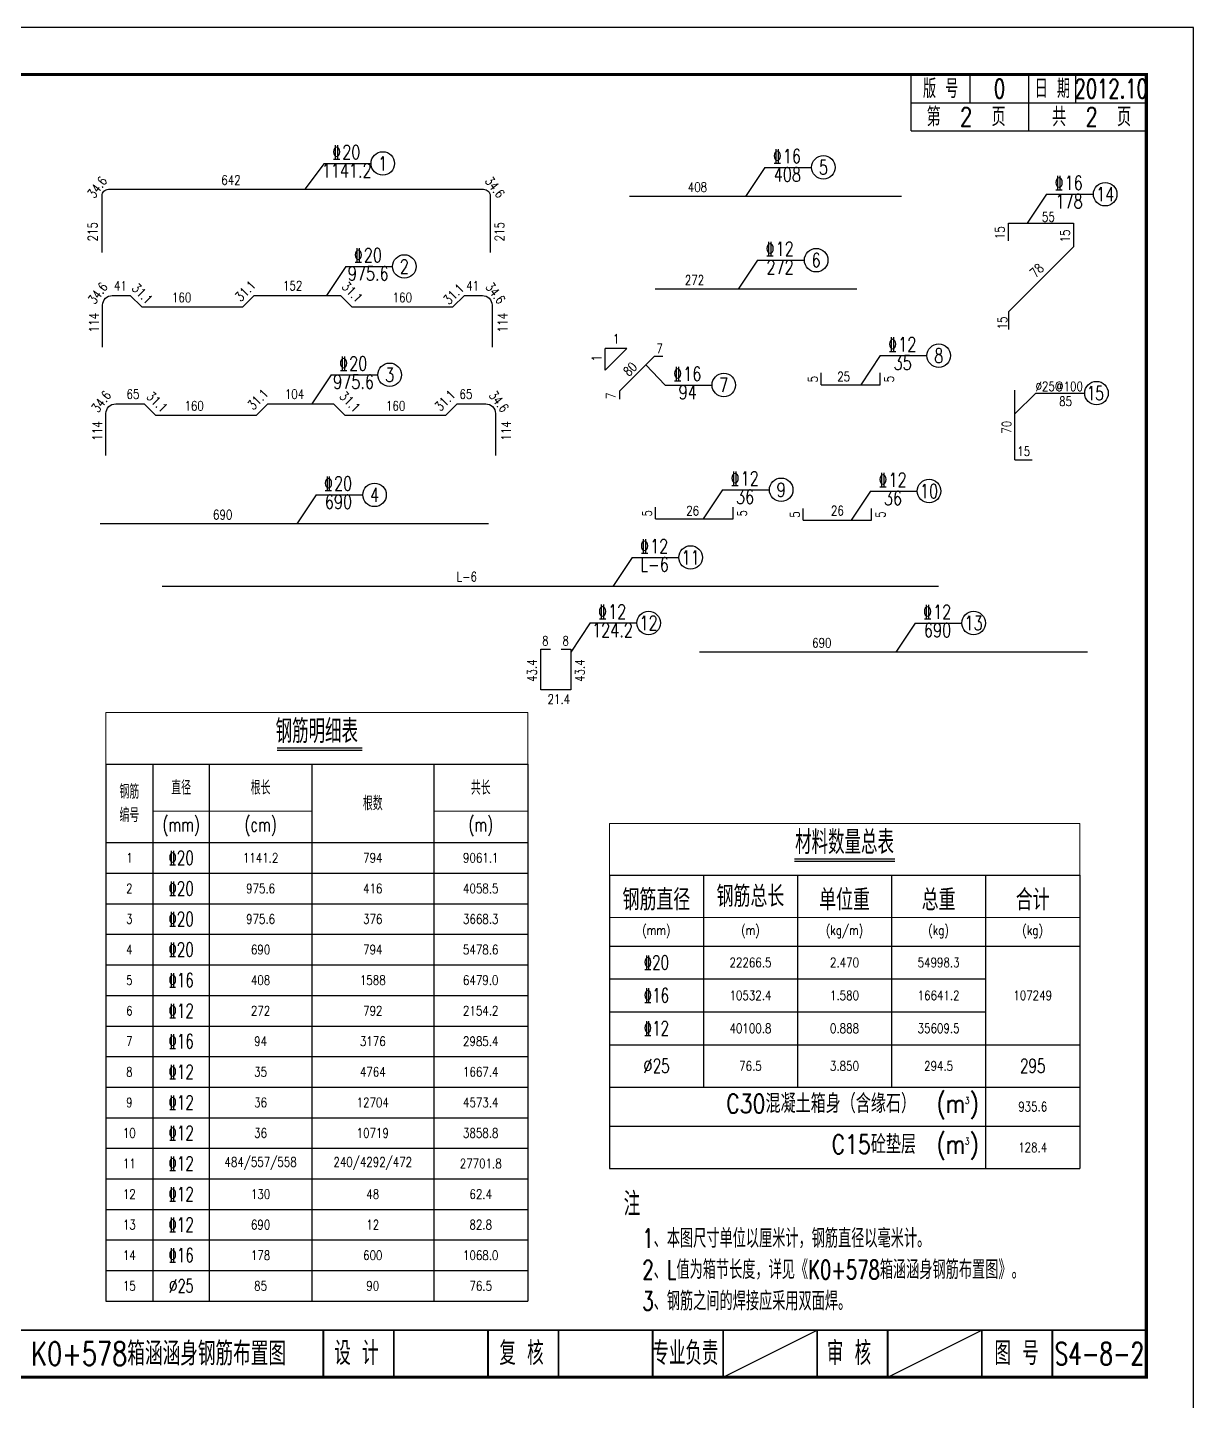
# Model space of a CAD drawing. Header units: millimetres. Extents: x -475 to 1205, y -1212 to 867.
# Drawn here: x -303 to -55.2, y -19.3 to 272.9 of the extents above; entities that cross this region are included whole.
import ezdxf
from ezdxf.enums import TextEntityAlignment as Align

# ---------------------------------------------------------------- set-up
doc = ezdxf.new("R2010")
doc.units = ezdxf.units.MM
doc.header["$LTSCALE"] = 0.25
for name, color, linetype in [('DIMENSION', 4, 'Continuous'), ('TEXT', 7, 'Continuous'), ('图框', 7, 'Continuous'), ('尺寸标注', 2, 'Continuous'), ('文字', 7, 'Continuous'), ('标注', 4, 'Continuous'), ('次轮廓线', 7, 'Continuous'), ('结构', 7, 'Continuous'), ('表格', 7, 'Continuous'), ('钢筋', 6, 'Continuous')]:
    doc.layers.add(name, color=color, linetype=linetype)
doc.styles.add('DESIGN', font='romans9_.shx', dxfattribs={"width": 0.8, "bigfont": 'hztxt.shx'})
doc.styles.get("Standard").update_dxf_attribs({"font": 'simplex1.shx', "width": 0.7, "bigfont": 'hztxt.shx'})
doc.styles.add('text', font='romans__.shx', dxfattribs={"width": 0.8, "bigfont": 'hztxt.shx'})

# ---------------------------------------------------------------- blocks, each defined once
blk = doc.blocks.new('steel')
at = {"ltscale": 40}
blk.add_line((0, 0), (9.94, 0), dxfattribs=at)
blk.add_circle((12.44, 0), 2.5)
at = {"color": 7, "width": 0.75, "flags": 8}
blk.add_attdef('N', text='', height=3, dxfattribs=at).set_placement((3.76, 0.03), align=Align.BOTTOM_RIGHT)
at = {"color": 7, "width": 0.75}
for tag, flags, p in [('GRADE', 8, (3.95, 0.03)), ('GAP', 9, (7.96, -0.68))]:
    blk.add_attdef(tag, text='', height=3, dxfattribs=dict(at, flags=flags)).set_placement(p, align=Align.BOTTOM_LEFT)
blk.add_attdef('DIA', text='', height=3, dxfattribs=at).set_placement((7.82, 0.03), align=Align.BOTTOM_CENTER)
at = {"color": 7, "width": 0.75, "flags": 8}
blk.add_attdef('L', text='', height=3, dxfattribs=at).set_placement((4.77, 0), align=Align.TOP_CENTER)
at = {"color": 7, "width": 0.75}
blk.add_attdef('INDEX', text='', height=3, dxfattribs=at).set_placement((12.44, 0), align=Align.MIDDLE_CENTER)
blk = doc.blocks.new('*T206')
at = {"layer": 'Defpoints', "color": 8, "lineweight": 0}
for p, q in [((0, 0), (10, 0)), ((0, 0), (0, -11)), ((10, 0), (22, 0)), ((22, 0), (43.8, 0)), ((43.8, 0), (69.7, 0)), ((69.7, 0), (89.7, 0)), ((89.7, 0), (89.7, -11)), ((10, -21), (22, -21)), ((22, -21), (43.8, -21)), ((69.7, -21), (89.7, -21))]:
    blk.add_line(p, q, dxfattribs=at)
at = {"layer": '表格', "color": 1, "lineweight": -2}
for p, q in [((0, -11), (10, -11)), ((0, -11), (0, -21)), ((10, -11), (22, -11)), ((22, -11), (43.8, -11)), ((43.8, -11), (69.7, -11)), ((69.7, -11), (89.7, -11)), ((89.7, -11), (89.7, -21)), ((0, -21), (0, -27.67)), ((89.7, -21), (89.7, -27.67)), ((0, -27.67), (0, -34.17)), ((89.7, -27.67), (89.7, -34.17)), ((0, -34.17), (0, -40.67)), ((89.7, -34.17), (89.7, -40.67)), ((0, -40.67), (0, -47.17)), ((89.7, -40.67), (89.7, -47.17)), ((0, -47.17), (0, -53.67)), ((89.7, -47.17), (89.7, -53.67)), ((0, -53.67), (0, -60.17)), ((89.7, -53.67), (89.7, -60.17)), ((0, -60.17), (0, -66.67)), ((89.7, -60.17), (89.7, -66.67)), ((0, -66.67), (0, -73.17)), ((89.7, -66.67), (89.7, -73.17)), ((0, -73.17), (0, -79.67)), ((89.7, -73.17), (89.7, -79.67)), ((0, -79.67), (0, -86.17)), ((89.7, -79.67), (89.7, -86.17)), ((0, -86.17), (0, -92.67)), ((89.7, -86.17), (89.7, -92.67)), ((0, -92.67), (0, -99.17)), ((89.7, -92.67), (89.7, -99.17)), ((0, -99.17), (0, -105.67)), ((89.7, -99.17), (89.7, -105.67)), ((0, -105.67), (0, -112.17)), ((89.7, -105.67), (89.7, -112.17)), ((0, -112.17), (0, -118.67)), ((89.7, -112.17), (89.7, -118.67)), ((0, -118.67), (0, -125.17)), ((89.7, -118.67), (89.7, -125.17)), ((0, -125.17), (10, -125.17)), ((10, -125.17), (22, -125.17)), ((22, -125.17), (43.8, -125.17)), ((43.8, -125.17), (69.7, -125.17)), ((69.7, -125.17), (89.7, -125.17))]:
    blk.add_line(p, q, dxfattribs=at)
at = {"layer": '表格', "color": 7, "lineweight": -2}
for p, q in [((10, -11), (10, -21)), ((22, -11), (22, -21)), ((43.8, -11), (43.8, -21)), ((69.7, -11), (69.7, -21)), ((43.8, -21), (43.8, -27.67)), ((69.7, -21), (69.7, -27.67)), ((0, -27.67), (10, -27.67)), ((10, -27.67), (10, -34.17)), ((22, -27.67), (22, -34.17)), ((43.8, -27.67), (69.7, -27.67)), ((43.8, -27.67), (43.8, -34.17)), ((69.7, -27.67), (89.7, -27.67)), ((69.7, -27.67), (69.7, -34.17)), ((0, -34.17), (10, -34.17)), ((10, -34.17), (22, -34.17)), ((10, -34.17), (10, -40.67)), ((22, -34.17), (43.8, -34.17)), ((22, -34.17), (22, -40.67)), ((43.8, -34.17), (69.7, -34.17)), ((43.8, -34.17), (43.8, -40.67)), ((69.7, -34.17), (89.7, -34.17)), ((69.7, -34.17), (69.7, -40.67)), ((0, -40.67), (10, -40.67)), ((10, -40.67), (22, -40.67)), ((10, -40.67), (10, -47.17)), ((22, -40.67), (43.8, -40.67)), ((22, -40.67), (22, -47.17)), ((43.8, -40.67), (69.7, -40.67)), ((43.8, -40.67), (43.8, -47.17)), ((69.7, -40.67), (89.7, -40.67)), ((69.7, -40.67), (69.7, -47.17)), ((0, -47.17), (10, -47.17)), ((10, -47.17), (22, -47.17)), ((10, -47.17), (10, -53.67)), ((22, -47.17), (43.8, -47.17)), ((22, -47.17), (22, -53.67)), ((43.8, -47.17), (69.7, -47.17)), ((43.8, -47.17), (43.8, -53.67)), ((69.7, -47.17), (89.7, -47.17)), ((69.7, -47.17), (69.7, -53.67)), ((0, -53.67), (10, -53.67)), ((10, -53.67), (22, -53.67)), ((10, -53.67), (10, -60.17)), ((22, -53.67), (43.8, -53.67)), ((22, -53.67), (22, -60.17)), ((43.8, -53.67), (69.7, -53.67)), ((43.8, -53.67), (43.8, -60.17)), ((69.7, -53.67), (89.7, -53.67)), ((69.7, -53.67), (69.7, -60.17)), ((0, -60.17), (10, -60.17)), ((10, -60.17), (22, -60.17)), ((10, -60.17), (10, -66.67)), ((22, -60.17), (43.8, -60.17)), ((22, -60.17), (22, -66.67)), ((43.8, -60.17), (69.7, -60.17)), ((43.8, -60.17), (43.8, -66.67)), ((69.7, -60.17), (89.7, -60.17)), ((69.7, -60.17), (69.7, -66.67)), ((0, -66.67), (10, -66.67)), ((10, -66.67), (22, -66.67)), ((10, -66.67), (10, -73.17)), ((22, -66.67), (43.8, -66.67)), ((22, -66.67), (22, -73.17)), ((43.8, -66.67), (69.7, -66.67)), ((43.8, -66.67), (43.8, -73.17)), ((69.7, -66.67), (89.7, -66.67)), ((69.7, -66.67), (69.7, -73.17)), ((0, -73.17), (10, -73.17)), ((10, -73.17), (22, -73.17)), ((10, -73.17), (10, -79.67)), ((22, -73.17), (43.8, -73.17)), ((22, -73.17), (22, -79.67)), ((43.8, -73.17), (69.7, -73.17)), ((43.8, -73.17), (43.8, -79.67)), ((69.7, -73.17), (89.7, -73.17)), ((69.7, -73.17), (69.7, -79.67)), ((0, -79.67), (10, -79.67)), ((10, -79.67), (22, -79.67)), ((10, -79.67), (10, -86.17)), ((22, -79.67), (43.8, -79.67)), ((22, -79.67), (22, -86.17)), ((43.8, -79.67), (69.7, -79.67)), ((43.8, -79.67), (43.8, -86.17)), ((69.7, -79.67), (89.7, -79.67)), ((69.7, -79.67), (69.7, -86.17)), ((0, -86.17), (10, -86.17)), ((10, -86.17), (22, -86.17)), ((10, -86.17), (10, -92.67)), ((22, -86.17), (43.8, -86.17)), ((22, -86.17), (22, -92.67)), ((43.8, -86.17), (69.7, -86.17)), ((43.8, -86.17), (43.8, -92.67)), ((69.7, -86.17), (89.7, -86.17)), ((69.7, -86.17), (69.7, -92.67)), ((0, -92.67), (10, -92.67)), ((10, -92.67), (22, -92.67)), ((10, -92.67), (10, -99.17)), ((22, -92.67), (43.8, -92.67)), ((22, -92.67), (22, -99.17)), ((43.8, -92.67), (69.7, -92.67)), ((43.8, -92.67), (43.8, -99.17)), ((69.7, -92.67), (89.7, -92.67)), ((69.7, -92.67), (69.7, -99.17)), ((0, -99.17), (10, -99.17)), ((10, -99.17), (22, -99.17)), ((10, -99.17), (10, -105.67)), ((22, -99.17), (43.8, -99.17)), ((22, -99.17), (22, -105.67)), ((43.8, -99.17), (69.7, -99.17)), ((43.8, -99.17), (43.8, -105.67)), ((69.7, -99.17), (89.7, -99.17)), ((69.7, -99.17), (69.7, -105.67)), ((0, -105.67), (10, -105.67)), ((10, -105.67), (22, -105.67)), ((10, -105.67), (10, -112.17)), ((22, -105.67), (43.8, -105.67)), ((22, -105.67), (22, -112.17)), ((43.8, -105.67), (69.7, -105.67)), ((43.8, -105.67), (43.8, -112.17)), ((69.7, -105.67), (89.7, -105.67)), ((69.7, -105.67), (69.7, -112.17)), ((0, -112.17), (10, -112.17)), ((10, -112.17), (22, -112.17)), ((10, -112.17), (10, -118.67)), ((22, -112.17), (43.8, -112.17)), ((22, -112.17), (22, -118.67)), ((43.8, -112.17), (69.7, -112.17)), ((43.8, -112.17), (43.8, -118.67)), ((69.7, -112.17), (89.7, -112.17)), ((69.7, -112.17), (69.7, -118.67)), ((0, -118.67), (10, -118.67)), ((10, -118.67), (22, -118.67)), ((10, -118.67), (10, -125.17)), ((22, -118.67), (43.8, -118.67)), ((22, -118.67), (22, -125.17)), ((43.8, -118.67), (69.7, -118.67)), ((43.8, -118.67), (43.8, -125.17)), ((69.7, -118.67), (89.7, -118.67)), ((69.7, -118.67), (69.7, -125.17))]:
    blk.add_line(p, q, dxfattribs=at)
at = {"layer": '表格', "color": 0, "lineweight": -2}
for p, q in [((10, -21), (10, -27.67)), ((22, -21), (22, -27.67)), ((10, -27.67), (22, -27.67)), ((22, -27.67), (43.8, -27.67))]:
    blk.add_line(p, q, dxfattribs=at)
at = {"layer": '表格', "color": 0}
for s, insert, char_height, width, attachment_point in [('{\\C1;钢筋明细表}', (44.85, -1.5), 5, 86.7015, 2), ('直径', (16, -16), 3, 9, 5), ('根长', (32.9, -16), 3, 18.7966, 5), ('共长', (79.7, -16), 3, 17, 5), ('钢筋\\P编号', (5, -19.33), 3, 7, 5), ('根数', (56.75, -19.33), 3, 22.9049, 5), ('(mm)', (16, -24.33), 3, 9, 5), ('(cm)', (32.9, -24.33), 3, 18.7966, 5), ('(m)', (79.7, -24.33), 3, 17, 5), ('\x8420', (16, -30.92), 3, 9, 5), ('\x8420', (16, -37.42), 3, 9, 5), ('\x8420', (16, -43.92), 3, 9, 5), ('\x8420', (16, -50.42), 3, 9, 5), ('\x8416', (16, -56.92), 3, 9, 5), ('\x8412', (16, -63.42), 3, 9, 5), ('\x8416', (16, -69.92), 3, 9, 5), ('\x8412', (16, -76.42), 3, 9, 5), ('\x8412', (16, -82.92), 3, 9, 5), ('\x8412', (16, -89.42), 3, 9, 5), ('\x8412', (16, -95.92), 3, 9, 5), ('\x8412', (16, -102.42), 3, 9, 5), ('\x8412', (16, -108.92), 3, 9, 5), ('\x8416', (16, -115.42), 3, 9, 5), ('{\\Fromans__,hztxt|c134;\\W0.8;%%C}25', (16, -121.92), 2.8, 9, 5)]:
    blk.add_mtext(s, dxfattribs=dict(at, insert=insert, char_height=char_height, width=width, attachment_point=attachment_point))
at = {"layer": '表格', "color": 0, "char_height": 2, "attachment_point": 5, "style": 'text'}
for s, insert, width in [('1', (5, -30.92), 7), ('1141.2', (32.9, -30.92), 18.7966), ('794', (56.75, -30.92), 22.9049), ('9061.1', (79.7, -30.92), 17), ('2', (5, -37.42), 7), ('975.6', (32.9, -37.42), 18.7966), ('416', (56.75, -37.42), 22.9049), ('4058.5', (79.7, -37.42), 17), ('3', (5, -43.92), 7), ('975.6', (32.9, -43.92), 18.7966), ('376', (56.75, -43.92), 22.9049), ('3668.3', (79.7, -43.92), 17), ('4', (5, -50.42), 7), ('690', (32.9, -50.42), 18.7966), ('794', (56.75, -50.42), 22.9049), ('5478.6', (79.7, -50.42), 17), ('5', (5, -56.92), 7), ('408', (32.9, -56.92), 18.7966), ('1588', (56.75, -56.92), 22.9049), ('6479.0', (79.7, -56.92), 17), ('6', (5, -63.42), 7), ('272', (32.9, -63.42), 18.7966), ('792', (56.75, -63.42), 22.9049), ('2154.2', (79.7, -63.42), 17), ('7', (5, -69.92), 7), ('94', (32.9, -69.92), 18.7966), ('3176', (56.75, -69.92), 22.9049), ('2985.4', (79.7, -69.92), 17), ('8', (5, -76.42), 7), ('35', (32.9, -76.42), 18.7966), ('4764', (56.75, -76.42), 22.9049), ('1667.4', (79.7, -76.42), 17), ('9', (5, -82.92), 7), ('36', (32.9, -82.92), 18.7966), ('12704', (56.75, -82.92), 22.9049), ('4573.4', (79.7, -82.92), 17), ('10', (5, -89.42), 7), ('36', (32.9, -89.42), 18.7966), ('10719', (56.75, -89.42), 22.9049), ('3858.8', (79.7, -89.42), 17), ('11', (5, -95.92), 7), ('484/557/558', (32.9, -95.92), 18.7966), ('240/4292/472', (56.75, -95.92), 22.9049), ('27701.8', (79.7, -95.92), 17), ('12', (5, -102.42), 7), ('130', (32.9, -102.42), 18.7966), ('48', (56.75, -102.42), 22.9049), ('62.4', (79.7, -102.42), 17), ('13', (5, -108.92), 7), ('690', (32.9, -108.92), 18.7966), ('12', (56.75, -108.92), 22.9049), ('82.8', (79.7, -108.92), 17), ('14', (5, -115.42), 7), ('178', (32.9, -115.42), 18.7966), ('600', (56.75, -115.42), 22.9049), ('1068.0', (79.7, -115.42), 17), ('15', (5, -121.92), 7), ('85', (32.9, -121.92), 18.7966), ('90', (56.75, -121.92), 22.9049), ('76.5', (79.7, -121.92), 17)]:
    blk.add_mtext(s, dxfattribs=dict(at, insert=insert, width=width))
blk = doc.blocks.new('*T208')
at = {"layer": 'Defpoints', "color": 8, "lineweight": 0}
for p, q in [((0, 0), (20, 0)), ((0, 0), (0, -11)), ((20, 0), (40, 0)), ((40, 0), (60, 0)), ((60, 0), (80, 0)), ((80, 0), (100, 0)), ((100, 0), (100, -11)), ((0, -20), (20, -20)), ((20, -20), (40, -20)), ((40, -20), (60, -20)), ((60, -20), (80, -20)), ((80, -20), (100, -20))]:
    blk.add_line(p, q, dxfattribs=at)
at = {"layer": '表格', "color": 1, "lineweight": -2}
for p, q in [((0, -11), (20, -11)), ((0, -11), (0, -20)), ((20, -11), (40, -11)), ((40, -11), (60, -11)), ((60, -11), (80, -11)), ((80, -11), (100, -11)), ((100, -11), (100, -20)), ((0, -20), (0, -26.05)), ((100, -20), (100, -26.05)), ((0, -26.05), (0, -33.05)), ((100, -26.05), (100, -33.05)), ((0, -33.05), (0, -40.05)), ((100, -33.05), (100, -40.05)), ((0, -40.05), (0, -47.05)), ((100, -40.05), (100, -47.05)), ((0, -47.05), (0, -56.05)), ((100, -47.05), (100, -56.05)), ((0, -56.05), (0, -64.38)), ((100, -56.05), (100, -64.38)), ((0, -64.38), (0, -73.38)), ((100, -64.38), (100, -73.38)), ((0, -73.38), (20, -73.38)), ((20, -73.38), (40, -73.38)), ((40, -73.38), (60, -73.38)), ((60, -73.38), (80, -73.38)), ((80, -73.38), (100, -73.38))]:
    blk.add_line(p, q, dxfattribs=at)
at = {"layer": '表格', "color": 7, "lineweight": -2}
for p, q in [((20, -11), (20, -20)), ((40, -11), (40, -20)), ((60, -11), (60, -20)), ((80, -11), (80, -20)), ((20, -20), (20, -26.05)), ((40, -20), (40, -26.05)), ((60, -20), (60, -26.05)), ((80, -20), (80, -26.05)), ((0, -26.05), (20, -26.05)), ((20, -26.05), (40, -26.05)), ((20, -26.05), (20, -33.05)), ((40, -26.05), (60, -26.05)), ((40, -26.05), (40, -33.05)), ((60, -26.05), (80, -26.05)), ((60, -26.05), (60, -33.05)), ((80, -26.05), (100, -26.05)), ((80, -26.05), (80, -33.05)), ((0, -33.05), (20, -33.05)), ((20, -33.05), (40, -33.05)), ((20, -33.05), (20, -40.05)), ((40, -33.05), (60, -33.05)), ((40, -33.05), (40, -40.05)), ((60, -33.05), (80, -33.05)), ((60, -33.05), (60, -40.05)), ((80, -33.05), (80, -40.05)), ((0, -40.05), (20, -40.05)), ((20, -40.05), (40, -40.05)), ((20, -40.05), (20, -47.05)), ((40, -40.05), (60, -40.05)), ((40, -40.05), (40, -47.05)), ((60, -40.05), (80, -40.05)), ((60, -40.05), (60, -47.05)), ((80, -40.05), (80, -47.05)), ((0, -47.05), (20, -47.05)), ((20, -47.05), (40, -47.05)), ((40, -47.05), (60, -47.05)), ((60, -47.05), (80, -47.05)), ((80, -47.05), (100, -47.05)), ((80, -56.05), (80, -64.38)), ((0, -64.38), (20, -64.38)), ((20, -64.38), (40, -64.38)), ((40, -64.38), (60, -64.38)), ((60, -64.38), (80, -64.38)), ((80, -64.38), (100, -64.38))]:
    blk.add_line(p, q, dxfattribs=at)
at = {"layer": '表格', "color": 0, "lineweight": -2}
for p, q in [((20, -47.05), (20, -56.05)), ((40, -47.05), (40, -56.05)), ((60, -47.05), (60, -56.05)), ((80, -47.05), (80, -56.05)), ((0, -56.05), (20, -56.05)), ((20, -56.05), (40, -56.05)), ((40, -56.05), (60, -56.05)), ((60, -56.05), (80, -56.05)), ((80, -56.05), (100, -56.05)), ((80, -64.38), (80, -73.38))]:
    blk.add_line(p, q, dxfattribs=at)
at = {"layer": '表格', "color": 0}
for s, insert, char_height, width, attachment_point in [('{\\C1;材料数量总表}', (50, -1.5), 5, 97, 2), ('\x8420', (10, -29.55), 3, 17, 5), ('\x8416', (10, -36.55), 3, 17, 5), ('\x8412', (10, -43.55), 3, 17, 5), ('{\\Fromans__,hztxt|c134;\\W0.8;%%C}25', (10, -51.55), 3, 17, 5), ('295', (90, -51.55), 3, 17, 5)]:
    blk.add_mtext(s, dxfattribs=dict(at, insert=insert, char_height=char_height, width=width, attachment_point=attachment_point))
for s, insert, char_height, width, attachment_point, style in [('钢筋直径', (10, -18.5), 4.5, 17, 8, 'text'), ('钢筋总长', (30, -15.5), 4.5, 17, 5, 'DESIGN'), ('单位重', (50, -18.5), 4.5, 17, 8, 'text'), ('总重', (70, -18.5), 4.5, 17, 8, 'text'), ('合计', (90, -18.5), 4.5, 17, 8, 'text'), ('(mm)', (10, -23.02), 2, 17, 5, 'text'), ('(m)', (30, -23.02), 2, 17, 5, 'text'), ('(kg/m)', (50, -23.02), 2, 17, 5, 'text'), ('(kg)', (70, -23.02), 2, 17, 5, 'text'), ('(kg)', (90, -23.02), 2, 17, 5, 'text'), ('22266.5', (30, -29.55), 2, 17, 5, 'text'), ('2.470', (50, -29.55), 2, 17, 5, 'text'), ('54998.3', (70, -29.55), 2, 17, 5, 'text'), ('10532.4', (30, -36.55), 2, 17, 5, 'text'), ('1.580', (50, -36.55), 2, 17, 5, 'text'), ('16641.2', (70, -36.55), 2, 17, 5, 'text'), ('107249', (90, -36.55), 2, 17, 5, 'text'), ('40100.8', (30, -43.55), 2, 17, 5, 'text'), ('0.888', (50, -43.55), 2, 17, 5, 'text'), ('35609.5', (70, -43.55), 2, 17, 5, 'text'), ('76.5', (30, -51.55), 2, 17, 5, 'text'), ('3.850', (50, -51.55), 2, 17, 5, 'text'), ('294.5', (70, -51.55), 2, 17, 5, 'text'), ('\\A1;C30混凝土箱身（含缘石）  (m{\\H0.35x;\\S3^ ;})', (78.5, -60.21), 4, 77, 6, 'DESIGN'), ('935.6', (90, -60.21), 2, 17, 5, 'text'), ('\\A1;C15砼垫层  (m{\\H0.35x;\\S3^ ;})', (78.5, -68.88), 4, 77, 6, 'DESIGN'), ('128.4', (90, -68.88), 2, 17, 5, 'text')]:
    blk.add_mtext(s, dxfattribs=dict(at, insert=insert, char_height=char_height, width=width, attachment_point=attachment_point, style=style))
blk = doc.blocks.new('series')
at = {"width": 0.75}
for tag, height, p in [('页码', 4, (-35, -19)), ('图名', 5, (-220, -282)), ('图号', 5, (-20, -282))]:
    blk.add_attdef(tag, text='', height=height, dxfattribs=at).set_placement(p, align=Align.MIDDLE_CENTER)
blk = doc.blocks.new('123')
at = {"layer": '图框', "color": 2}
blk.add_lwpolyline([(370.03, 635.68), (370.03, 932.68), (-49.97, 932.68), (-49.97, 635.68)], close=True, dxfattribs=at)

msp = doc.modelspace()

# ---------------------------------------------------------------- linework, layer by layer
for q in [(-93.128, 190.737), (-78.294, 195.166)]:
    msp.add_line((-88.669, 195.166), q)
for points, const_width in [([(-65.166, 262.915), (-445.166, 262.915), (-445.166, -14.085), (-65.166, -14.085), (-65.166, 262.915)], 0.7), ([(-445.166, -4.085), (-65.166, -4.085)], 0.4), ([(-170.166, -14.085), (-170.166, -4.085)], 0.4), ([(-155.166, -14.085), (-155.166, -4.085)], 0.4), ([(-135.166, -14.085), (-135.166, -4.085)], 0.4), ([(-120.166, -14.085), (-120.166, -4.085)], 0.4), ([(-100.166, -14.085), (-100.166, -4.085)], 0.4), ([(-85.166, -14.085), (-85.166, -4.085)], 0.4)]:
    msp.add_lwpolyline(points, dxfattribs=dict(const_width=const_width))
at = {"layer": '图框', "const_width": 0.4}
for points in [[(-240.166, -14.085), (-240.166, -4.085)], [(-225.166, -14.085), (-225.166, -4.085)], [(-205.166, -14.085), (-205.166, -4.085)], [(-190.166, -14.085), (-190.166, -4.085)], [(-170.166, -14.085), (-170.166, -4.085)]]:
    msp.add_lwpolyline(points, dxfattribs=at)
at = {"layer": '文字'}
for p, q in [((-239.962, 244.002), (-244.073, 238.506)), ((-146.285, 243.174), (-150.397, 236.997)), ((-86.384, 237.458), (-90.496, 231.281)), ((-235.377, 222.104), (-239.489, 215.927)), ((-147.822, 223.434), (-151.934, 217.257)), ((-121.766, 203.132), (-125.877, 196.955)), ((-238.498, 199.068), (-242.61, 192.891)), ((-167.466, 196.888), (-171.578, 201.212)), ((-241.711, 173.533), (-245.823, 167.355)), ((-155.264, 174.613), (-159.376, 168.436)), ((-123.824, 174.338), (-127.935, 168.16)), ((-174.513, 160.22), (-178.625, 154.043)), ((-183.451, 146.288), (-187.563, 140.111)), ((-114.351, 146.278), (-118.462, 140.1))]:
    msp.add_line(p, q, dxfattribs=at)
msp.add_circle((-75.794, 195.166), 2.5, dxfattribs=at)
at = {"layer": '标注'}
for p, q in [((-180.255, 200.017), (-180.255, 204.65)), ((-175.622, 204.65), (-180.255, 204.65)), ((-180.255, 200.017), (-175.622, 204.65)), ((-249.945, 119.237), (-231.89, 119.237)), ((-140.005, 95.63), (-118.649, 95.63))]:
    msp.add_line(p, q, dxfattribs=at)
at = {"layer": '次轮廓线'}
for p, q in [((-115.166, 250.915), (-115.166, 262.915)), ((-102.666, 256.915), (-102.666, 262.915)), ((-90.166, 256.915), (-90.166, 262.915)), ((-80.166, 256.915), (-80.166, 262.915)), ((-115.166, 256.915), (-65.166, 256.915)), ((-90.166, 250.915), (-90.166, 256.915)), ((-115.166, 250.915), (-65.166, 250.915))]:
    msp.add_line(p, q, dxfattribs=at)
at = {"layer": '结构'}
for p, q in [((-155.166, -14.085), (-135.166, -4.085)), ((-120.166, -14.085), (-100.166, -4.085))]:
    msp.add_line(p, q, dxfattribs=at)
at = {"layer": '钢筋'}
for p, q in [((-117.267, 236.997), (-175.098, 236.997)), ((-94.463, 227.531), (-94.463, 231.281)), ((-94.463, 231.281), (-80.675, 231.281)), ((-80.675, 231.281), (-80.675, 226.242)), ((-80.675, 226.242), (-94.463, 212.454)), ((-126.713, 217.257), (-169.63, 217.257)), ((-94.463, 212.454), (-94.463, 208.704)), ((-177.154, 195.636), (-169.736, 203.054)), ((-169.736, 203.054), (-167.986, 203.054)), ((-134.312, 196.955), (-134.312, 199.455)), ((-121.812, 196.955), (-121.812, 199.455)), ((-134.312, 196.955), (-121.812, 196.955)), ((-93.128, 180.958), (-93.128, 195.804)), ((-177.154, 193.886), (-177.154, 195.636)), ((-93.128, 180.958), (-89.459, 180.958)), ((-169.563, 168.436), (-169.563, 170.936)), ((-153.063, 168.436), (-153.063, 170.936)), ((-138.127, 168.16), (-138.127, 170.66)), ((-123.627, 168.16), (-123.627, 170.66)), ((-205.071, 167.355), (-287.571, 167.355)), ((-169.563, 168.436), (-153.063, 168.436)), ((-138.127, 168.16), (-123.627, 168.16)), ((-109.383, 154.043), (-274.383, 154.043)), ((-193.888, 132.077), (-193.888, 140.754)), ((-193.888, 140.754), (-191.888, 140.754)), ((-189.563, 140.754), (-187.563, 140.754)), ((-187.563, 140.754), (-187.563, 132.077)), ((-77.711, 140.1), (-160.211, 140.1)), ((-187.563, 132.077), (-193.888, 132.077)), ((-249.945, 119.737), (-231.89, 119.737)), ((-140.005, 96.13), (-118.649, 96.13))]:
    msp.add_line(p, q, dxfattribs=at)
for points in [[(-287.196, 225.068), (-287.196, 237.131, -0.4142136), (-285.821, 238.506), (-206.071, 238.506, -0.4142136), (-204.696, 237.131), (-204.696, 225.068)], [(-287.079, 204.939), (-287.079, 213.861, -0.4142136), (-285.013, 215.927), (-281.193, 215.927), (-278.771, 213.505), (-257.298, 213.505), (-254.876, 215.927), (-236.491, 215.927), (-234.068, 213.505), (-212.595, 213.505), (-210.173, 215.927), (-206.354, 215.927, -0.4142136), (-204.288, 213.861), (-204.288, 204.939)], [(-286.359, 181.903), (-286.359, 190.825, -0.4142136), (-284.293, 192.891), (-278.237, 192.891), (-275.815, 190.468), (-254.342, 190.468), (-251.92, 192.891), (-238.006, 192.891), (-235.584, 190.468), (-214.111, 190.468), (-211.689, 192.891), (-205.634, 192.891, -0.4142136), (-203.568, 190.825), (-203.568, 181.903)]]:
    msp.add_lwpolyline(points, format="xyb", dxfattribs=at)

# ---------------------------------------------------------------- block references
ref = msp.add_blockref('series', (-55.166, 272.915))
ref.add_attrib('页码', '第  2  页    共  2  页', dxfattribs={"height": 4, "width": 0.75}).set_placement((-90.166, 253.915), align=Align.MIDDLE_CENTER)
ref.add_attrib('图名', 'K0+578箱涵涵身钢筋布置图', dxfattribs={"height": 5, "width": 0.75}).set_placement((-275.166, -9.085), align=Align.MIDDLE_CENTER)
ref.add_attrib('图号', 'S4-8-2', dxfattribs={"height": 4.8, "width": 0.7}).set_placement((-75.166, -9.085), align=Align.MIDDLE_CENTER)
ref = msp.add_blockref('steel', (-239.962, 244.002))
ref.add_attrib('INDEX', '1', dxfattribs={"color": 7, "height": 3, "width": 0.75}).set_placement((-227.524, 244.002), align=Align.MIDDLE_CENTER)
ref.add_attrib('GRADE', '%%132', dxfattribs={"color": 7, "height": 3, "width": 0.75, "flags": 8}).set_placement((-238.275, 244.002), align=Align.BOTTOM_LEFT)
ref.add_attrib('DIA', '20', dxfattribs={"color": 7, "height": 3, "width": 0.75}).set_placement((-234.209, 244.002), align=Align.BOTTOM_CENTER)
ref.add_attrib('L', '1141.2', dxfattribs={"color": 7, "height": 3, "width": 0.75, "flags": 8}).set_placement((-235.193, 244.002), align=Align.TOP_CENTER)
ref = msp.add_blockref('steel', (-146.285, 243.174))
ref.add_attrib('INDEX', '5', dxfattribs={"color": 7, "height": 3, "width": 0.75}).set_placement((-133.848, 243.174), align=Align.MIDDLE_CENTER)
ref.add_attrib('GRADE', '%%132', dxfattribs={"color": 7, "height": 3, "width": 0.75, "flags": 8}).set_placement((-144.599, 243.174), align=Align.BOTTOM_LEFT)
ref.add_attrib('DIA', '16', dxfattribs={"color": 7, "height": 3, "width": 0.75}).set_placement((-140.533, 243.174), align=Align.BOTTOM_CENTER)
ref.add_attrib('L', '408', dxfattribs={"color": 7, "height": 3, "width": 0.75, "flags": 8}).set_placement((-141.516, 243.174), align=Align.TOP_CENTER)
ref = msp.add_blockref('steel', (-86.384, 237.458))
ref.add_attrib('INDEX', '14', dxfattribs={"color": 7, "height": 3, "width": 0.75}).set_placement((-73.947, 237.458), align=Align.MIDDLE_CENTER)
ref.add_attrib('GRADE', '%%132', dxfattribs={"color": 7, "height": 3, "width": 0.75, "flags": 8}).set_placement((-84.698, 237.458), align=Align.BOTTOM_LEFT)
ref.add_attrib('DIA', '16', dxfattribs={"color": 7, "height": 3, "width": 0.75}).set_placement((-80.632, 237.458), align=Align.BOTTOM_CENTER)
ref.add_attrib('L', '178', dxfattribs={"color": 7, "height": 3, "width": 0.75, "flags": 8}).set_placement((-81.615, 237.458), align=Align.TOP_CENTER)
ref = msp.add_blockref('steel', (-235.377, 222.104))
ref.add_attrib('INDEX', '2', dxfattribs={"color": 7, "height": 3, "width": 0.75}).set_placement((-222.94, 222.104), align=Align.MIDDLE_CENTER)
ref.add_attrib('GRADE', '%%132', dxfattribs={"color": 7, "height": 3, "width": 0.75, "flags": 8}).set_placement((-233.691, 222.104), align=Align.BOTTOM_LEFT)
ref.add_attrib('DIA', '20', dxfattribs={"color": 7, "height": 3, "width": 0.75}).set_placement((-229.625, 222.104), align=Align.BOTTOM_CENTER)
ref.add_attrib('L', '975.6', dxfattribs={"color": 7, "height": 3, "width": 0.75, "flags": 8}).set_placement((-230.609, 222.104), align=Align.TOP_CENTER)
ref = msp.add_blockref('steel', (-147.822, 223.434))
ref.add_attrib('INDEX', '6', dxfattribs={"color": 7, "height": 3, "width": 0.75}).set_placement((-135.385, 223.434), align=Align.MIDDLE_CENTER)
ref.add_attrib('GRADE', '%%132', dxfattribs={"color": 7, "height": 3, "width": 0.75, "flags": 8}).set_placement((-146.136, 223.434), align=Align.BOTTOM_LEFT)
ref.add_attrib('DIA', '12', dxfattribs={"color": 7, "height": 3, "width": 0.75}).set_placement((-142.07, 223.434), align=Align.BOTTOM_CENTER)
ref.add_attrib('L', '272', dxfattribs={"color": 7, "height": 3, "width": 0.75, "flags": 8}).set_placement((-143.054, 223.434), align=Align.TOP_CENTER)
ref = msp.add_blockref('steel', (-121.766, 203.132))
ref.add_attrib('INDEX', '8', dxfattribs={"color": 7, "height": 3, "width": 0.75}).set_placement((-109.328, 203.132), align=Align.MIDDLE_CENTER)
ref.add_attrib('GRADE', '%%132', dxfattribs={"color": 7, "height": 3, "width": 0.75, "flags": 8}).set_placement((-120.08, 203.132), align=Align.BOTTOM_LEFT)
ref.add_attrib('DIA', '12', dxfattribs={"color": 7, "height": 3, "width": 0.75}).set_placement((-116.013, 203.132), align=Align.BOTTOM_CENTER)
ref.add_attrib('L', '35', dxfattribs={"color": 7, "height": 3, "width": 0.75, "flags": 8}).set_placement((-116.997, 203.132), align=Align.TOP_CENTER)
ref = msp.add_blockref('steel', (-238.498, 199.068))
ref.add_attrib('INDEX', '3', dxfattribs={"color": 7, "height": 3, "width": 0.75}).set_placement((-226.061, 199.068), align=Align.MIDDLE_CENTER)
ref.add_attrib('GRADE', '%%132', dxfattribs={"color": 7, "height": 3, "width": 0.75, "flags": 8}).set_placement((-236.812, 199.068), align=Align.BOTTOM_LEFT)
ref.add_attrib('DIA', '20', dxfattribs={"color": 7, "height": 3, "width": 0.75}).set_placement((-232.746, 199.068), align=Align.BOTTOM_CENTER)
ref.add_attrib('L', '975.6', dxfattribs={"color": 7, "height": 3, "width": 0.75, "flags": 8}).set_placement((-233.73, 199.068), align=Align.TOP_CENTER)
ref = msp.add_blockref('steel', (-167.466, 196.888))
ref.add_attrib('INDEX', '7', dxfattribs={"color": 7, "height": 3, "width": 0.75}).set_placement((-155.029, 196.888), align=Align.MIDDLE_CENTER)
ref.add_attrib('GRADE', '%%132', dxfattribs={"color": 7, "height": 3, "width": 0.75, "flags": 8}).set_placement((-165.78, 196.888), align=Align.BOTTOM_LEFT)
ref.add_attrib('DIA', '16', dxfattribs={"color": 7, "height": 3, "width": 0.75}).set_placement((-161.714, 196.888), align=Align.BOTTOM_CENTER)
ref.add_attrib('L', '94', dxfattribs={"color": 7, "height": 3, "width": 0.75, "flags": 8}).set_placement((-162.697, 196.888), align=Align.TOP_CENTER)
ref = msp.add_blockref('steel', (-155.264, 174.613))
ref.add_attrib('INDEX', '9', dxfattribs={"color": 7, "height": 3, "width": 0.75}).set_placement((-142.827, 174.613), align=Align.MIDDLE_CENTER)
ref.add_attrib('GRADE', '%%132', dxfattribs={"color": 7, "height": 3, "width": 0.75, "flags": 8}).set_placement((-153.578, 174.613), align=Align.BOTTOM_LEFT)
ref.add_attrib('DIA', '12', dxfattribs={"color": 7, "height": 3, "width": 0.75}).set_placement((-149.512, 174.613), align=Align.BOTTOM_CENTER)
ref.add_attrib('L', '36', dxfattribs={"color": 7, "height": 3, "width": 0.75, "flags": 8}).set_placement((-150.496, 174.613), align=Align.TOP_CENTER)
ref = msp.add_blockref('steel', (-123.824, 174.338))
ref.add_attrib('INDEX', '10', dxfattribs={"color": 7, "height": 3, "width": 0.75}).set_placement((-111.386, 174.338), align=Align.MIDDLE_CENTER)
ref.add_attrib('GRADE', '%%132', dxfattribs={"color": 7, "height": 3, "width": 0.75, "flags": 8}).set_placement((-122.137, 174.338), align=Align.BOTTOM_LEFT)
ref.add_attrib('DIA', '12', dxfattribs={"color": 7, "height": 3, "width": 0.75}).set_placement((-118.071, 174.338), align=Align.BOTTOM_CENTER)
ref.add_attrib('L', '36', dxfattribs={"color": 7, "height": 3, "width": 0.75, "flags": 8}).set_placement((-119.055, 174.338), align=Align.TOP_CENTER)
ref = msp.add_blockref('steel', (-241.711, 173.533))
ref.add_attrib('INDEX', '4', dxfattribs={"color": 7, "height": 3, "width": 0.75}).set_placement((-229.274, 173.533), align=Align.MIDDLE_CENTER)
ref.add_attrib('GRADE', '%%132', dxfattribs={"color": 7, "height": 3, "width": 0.75, "flags": 8}).set_placement((-240.025, 173.533), align=Align.BOTTOM_LEFT)
ref.add_attrib('DIA', '20', dxfattribs={"color": 7, "height": 3, "width": 0.75}).set_placement((-235.959, 173.533), align=Align.BOTTOM_CENTER)
ref.add_attrib('L', '690', dxfattribs={"color": 7, "height": 3, "width": 0.75, "flags": 8}).set_placement((-236.943, 173.533), align=Align.TOP_CENTER)
ref = msp.add_blockref('steel', (-174.513, 160.22))
ref.add_attrib('INDEX', '11', dxfattribs={"color": 7, "height": 3, "width": 0.75}).set_placement((-162.076, 160.22), align=Align.MIDDLE_CENTER)
ref.add_attrib('GRADE', '%%132', dxfattribs={"color": 7, "height": 3, "width": 0.75, "flags": 8}).set_placement((-172.827, 160.22), align=Align.BOTTOM_LEFT)
ref.add_attrib('DIA', '12', dxfattribs={"color": 7, "height": 3, "width": 0.75}).set_placement((-168.761, 160.22), align=Align.BOTTOM_CENTER)
ref.add_attrib('L', 'L-6', dxfattribs={"color": 7, "height": 3, "width": 0.75, "flags": 8}).set_placement((-169.744, 160.22), align=Align.TOP_CENTER)
ref = msp.add_blockref('steel', (-183.451, 146.288))
ref.add_attrib('INDEX', '12', dxfattribs={"color": 7, "height": 3, "width": 0.75}).set_placement((-171.014, 146.288), align=Align.MIDDLE_CENTER)
ref.add_attrib('GRADE', '%%132', dxfattribs={"color": 7, "height": 3, "width": 0.75, "flags": 8}).set_placement((-181.765, 146.288), align=Align.BOTTOM_LEFT)
ref.add_attrib('DIA', '12', dxfattribs={"color": 7, "height": 3, "width": 0.75}).set_placement((-177.699, 146.288), align=Align.BOTTOM_CENTER)
ref.add_attrib('L', '124.2', dxfattribs={"color": 7, "height": 3, "width": 0.75, "flags": 8}).set_placement((-178.683, 146.288), align=Align.TOP_CENTER)
ref = msp.add_blockref('steel', (-114.351, 146.278))
ref.add_attrib('INDEX', '13', dxfattribs={"color": 7, "height": 3, "width": 0.75}).set_placement((-101.913, 146.278), align=Align.MIDDLE_CENTER)
ref.add_attrib('GRADE', '%%132', dxfattribs={"color": 7, "height": 3, "width": 0.75, "flags": 8}).set_placement((-112.665, 146.278), align=Align.BOTTOM_LEFT)
ref.add_attrib('DIA', '12', dxfattribs={"color": 7, "height": 3, "width": 0.75}).set_placement((-108.598, 146.278), align=Align.BOTTOM_CENTER)
ref.add_attrib('L', '690', dxfattribs={"color": 7, "height": 3, "width": 0.75, "flags": 8}).set_placement((-109.582, 146.278), align=Align.TOP_CENTER)
for name, p in [('*T206', (-286.393, 127.258)), ('*T208', (-179.355, 103.651))]:
    msp.add_blockref(name, p)
at = {"layer": '标注'}
msp.add_blockref('123', (-425.191, -659.766), dxfattribs=at)

# ---------------------------------------------------------------- texts
at = {"style": 'text', "width": 0.8}
for s, rotation, p in [('80', 45, (-175.198, 198.605)), ('5', 90, (-135.08, 197.442)), ('5', 90, (-118.866, 197.44)), ('5', 90, (-170.331, 168.923)), ('5', 90, (-150.116, 168.921)), ('5', 90, (-138.895, 168.648)), ('5', 90, (-120.68, 168.646))]:
    msp.add_text(s, height=2, rotation=rotation, dxfattribs=at).set_placement(p)
at = {"width": 0.7}
for s, p in [('专业负责', (-163.176, -8.991)), ('审 核', (-128.402, -8.991)), ('图 号', (-92.783, -8.991))]:
    msp.add_text(s, height=5, dxfattribs=at).set_placement(p, align=Align.MIDDLE_CENTER)
at = {"layer": 'DIMENSION', "color": 7, "style": 'text', "width": 0.8}
for s, rotation, p in [('215', 90, (-288.196, 227.408)), ('215', 90, (-201.696, 227.408)), ('31.1', 315, (-281.031, 217.3)), ('31.1', 45, (-257.724, 214.492)), ('31.1', 315, (-236.4, 217.642)), ('31.1', 45, (-213.442, 213.849)), ('114', 90, (-287.914, 208.102)), ('114', 90, (-201.029, 208.102)), ('1', 90, (-181.05, 201.924)), ('31.1', 45, (-255.06, 191.456)), ('31.1', 315, (-277.897, 194.283)), ('31.1', 315, (-236.892, 194.316)), ('31.1', 45, (-215.268, 191.183)), ('114', 90, (-287.195, 185.066)), ('114', 90, (-200.309, 185.066))]:
    msp.add_text(s, height=2, rotation=rotation, dxfattribs=at).set_placement(p)
for s, p in [('41', (-284.663, 216.998)), ('160', (-272.339, 214.505)), ('152', (-248.743, 216.998)), ('160', (-225.427, 214.505)), ('41', (-209.795, 216.998)), ('65', (-281.999, 193.961)), ('104', (-248.344, 193.961)), ('65', (-211.213, 193.961)), ('160', (-269.676, 191.468)), ('160', (-226.845, 191.468))]:
    msp.add_text(s, height=2, dxfattribs=at).set_placement(p)
at = {"layer": 'DIMENSION', "color": 7, "char_height": 2, "attachment_point": 5, "style": 'text'}
for insert, rotation in [((-288.218, 238.941), 52.93334), ((-203.675, 238.941), 307.06666), ((-288.1, 216.409), 52.93334), ((-203.557, 216.409), 307.06666), ((-287.38, 193.373), 52.93334), ((-202.837, 193.373), 307.06666)]:
    msp.add_mtext('\\A1;34.6', dxfattribs=dict(at, insert=insert, rotation=rotation))
at = {"layer": 'TEXT', "style": 'text', "width": 0.8}
for s, p in [('642', (-259.796, 239.471)), ('408', (-160.631, 237.962)), ('272', (-161.25, 218.222)), ('1', (-177.88, 205.684)), ('7', (-168.668, 203.677)), ('25', (-129.53, 197.676)), ('%%C25@100', (-83.71, 195.599)), ('85', (-82.361, 192.434)), ('690', (-261.545, 168.321)), ('26', (-161.645, 169.157)), ('26', (-130.87, 169.174)), ('L-6', (-209.659, 155.129)), ('690', (-134.185, 141.066))]:
    msp.add_text(s, height=2, dxfattribs=at).set_placement(p, align=Align.CENTER)
msp.add_text('7', height=2, rotation=90, dxfattribs=at).set_placement((-178.043, 194.575), align=Align.CENTER)
at = {"layer": '图框', "width": 0.7}
for s, p in [('设 计', (-233.121, -8.991)), ('复 核', (-198.026, -8.991))]:
    msp.add_text(s, height=5, dxfattribs=at).set_placement(p, align=Align.MIDDLE_CENTER)
at = {"layer": '尺寸标注', "color": 7, "style": 'text', "width": 0.8}
for s, p in [('55', (-87.374, 231.623)), ('15', (-92.624, 181.803)), ('8', (-193.65, 141.504)), ('8', (-189.325, 141.504)), ('21.4', (-192.501, 129.095))]:
    msp.add_text(s, height=2, dxfattribs=at).set_placement(p)
for s, rotation, p in [('15', 90, (-95.331, 227.89)), ('15', 90, (-81.454, 227.195)), ('78', 45, (-88.744, 219.575)), ('15', 90, (-94.77, 208.704)), ('70', 90, (-93.903, 186.541)), ('43.4', 90, (-194.799, 133.749)), ('43.4', 90, (-184.639, 133.749))]:
    msp.add_text(s, height=2, rotation=rotation, dxfattribs=at).set_placement(p)
at = {"layer": '文字', "width": 0.7}
for s, height, p in [('版 号', 4, (-108.916, 259.915)), ('0', 4, (-96.416, 259.915)), ('日 期', 4, (-85.166, 259.915)), ('2012.10', 4, (-72.666, 259.915)), ('15', 3, (-76.047, 195.142))]:
    msp.add_text(s, height=height, dxfattribs=at).set_placement(p, align=Align.MIDDLE_CENTER)
msp.add_text('注', height=5, dxfattribs=at).set_placement((-176.299, 20.245))
at = {"layer": '文字', "insert": (-172.333, 17.442), "char_height": 4, "width": 215.12452, "attachment_point": 1}
msp.add_mtext('1、本图尺寸单位以厘米计，钢筋直径以毫米计。\\P2、L值为箱节长度，详见《K0+578箱涵涵身钢筋布置图》。\\P3、钢筋之间的焊接应采用双面焊。', dxfattribs=at)

doc.saveas('drawing.dxf')
